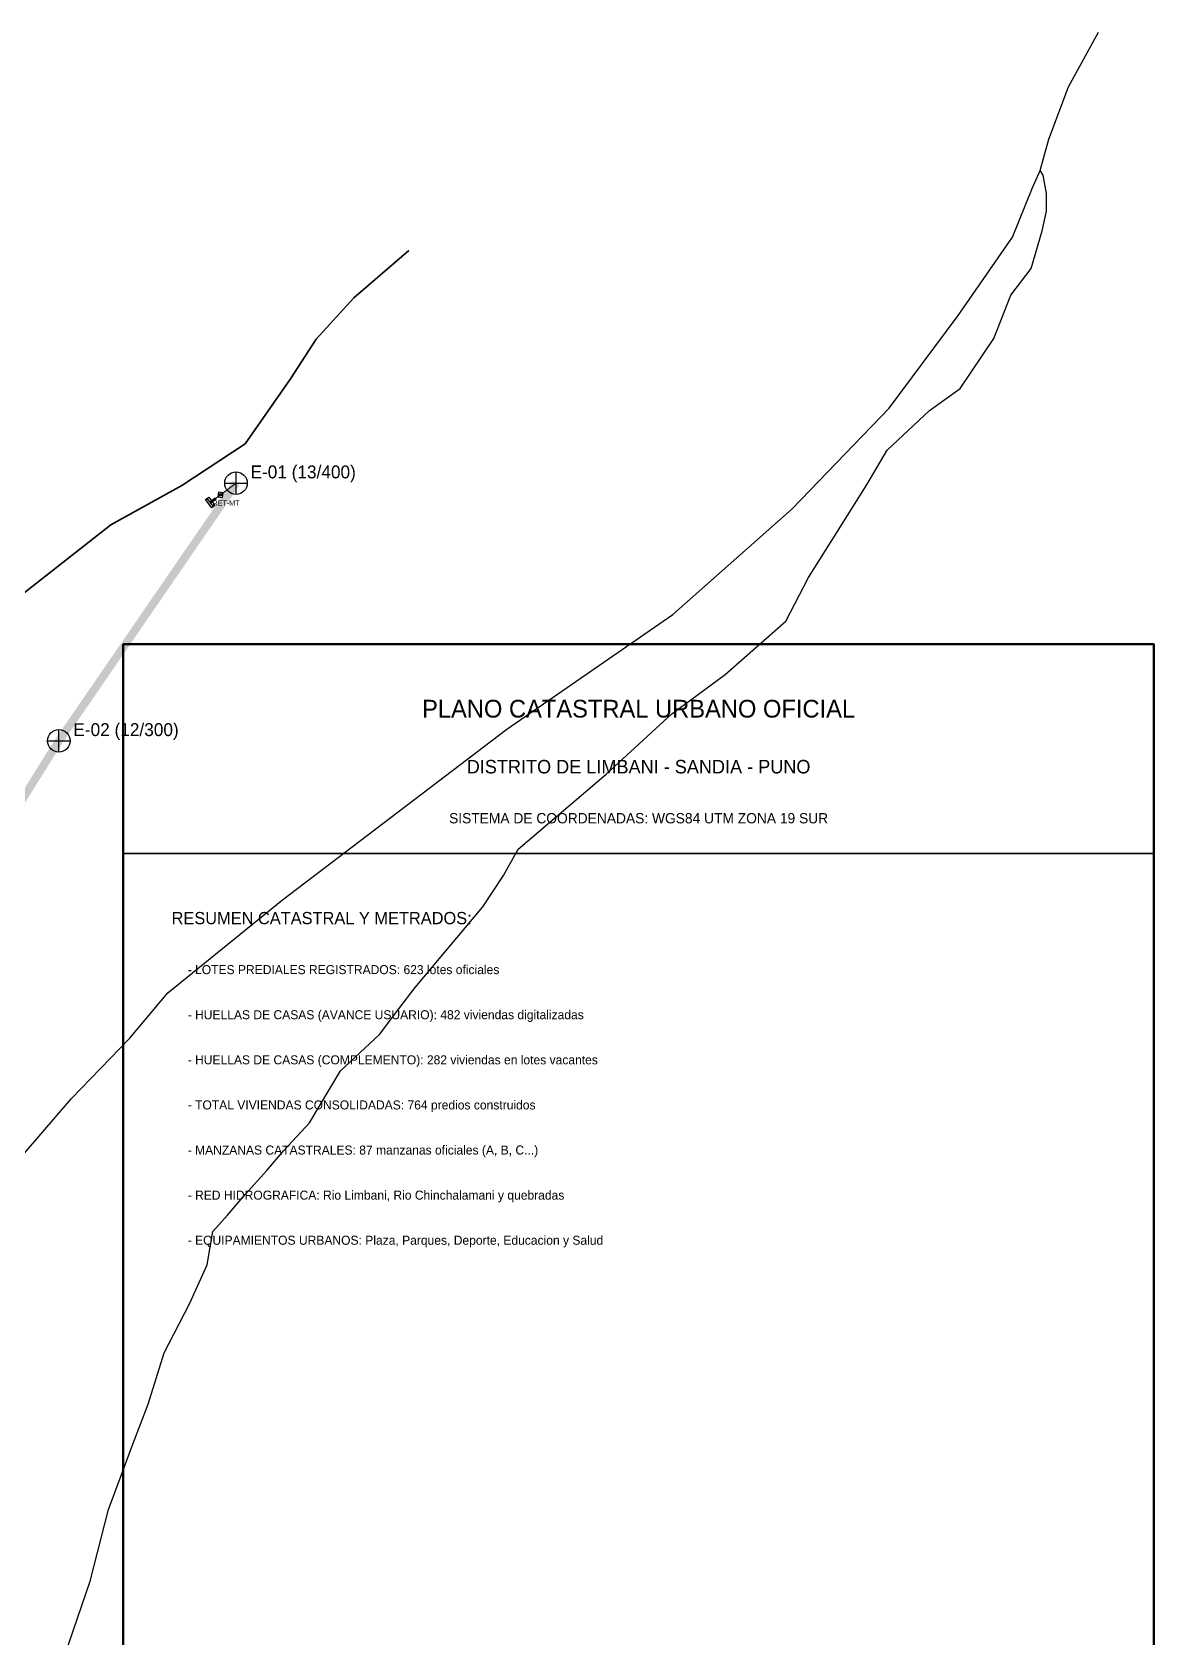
# Model space of a CAD drawing. Header units: metres. Extents: x 425183 to 427629, y 8434421 to 8436790.
# Drawn here: x 425651.7 to 426000, y 8436291.6 to 8436790 of the extents above; entities that cross this region are included whole.
import ezdxf
from ezdxf.enums import TextEntityAlignment as Align

# ---------------------------------------------------------------- set-up
doc = ezdxf.new("R2010")
doc.units = ezdxf.units.M
for name, color, linetype in [('01_RED_MT_10KV_CONDUCTOR', 1, 'Continuous'), ('02_POSTES_MT_10KV', 1, 'Continuous'), ('04_RETENIDAS_MT_BT', 6, 'Continuous')]:
    doc.layers.add(name, color=color, linetype=linetype)
for name, color, linetype, lineweight in [('01_RIOS_Y_CUENCAS', 140, 'Continuous', 35), ('02_CALLES_Y_VIAS', 7, 'Continuous', 25), ('09_MEMBRETE_DATOS', 7, 'Continuous', 35)]:
    doc.layers.add(name, color=color, linetype=linetype, lineweight=lineweight)

msp = doc.modelspace()

# ---------------------------------------------------------------- linework, layer by layer
at = {"layer": '01_RED_MT_10KV_CONDUCTOR', "color": 1, "const_width": 2.5}
for points in [[(425715, 8436650), (425660, 8436570)], [(425660, 8436570), (425610, 8436490)]]:
    msp.add_lwpolyline(points, dxfattribs=at)
at = {"layer": '01_RIOS_Y_CUENCAS'}
msp.add_lwpolyline([(425644.85, 8436612.52), (425676.12, 8436637.05), (425698.2, 8436649.31), (425717.82, 8436662.19), (425731.92, 8436682.43), (425739.89, 8436694.69), (425751.54, 8436707.57), (425768.71, 8436722.28)], dxfattribs=at)
at = {"layer": '02_CALLES_Y_VIAS'}
for points in [[(425729.48, 8436520.68), (425799.12, 8436573.64), (425850.63, 8436609.21), (425887.72, 8436642.01), (425917.77, 8436673.29), (425939.23, 8436702.1), (425956.09, 8436726.33), (425962.22, 8436741.5), (425964.68, 8436747.02), (425967.36, 8436756.83), (425973.49, 8436773), (425982.77, 8436790.02)], [(425661.77, 8436285.91), (425669.74, 8436309.21), (425675.41, 8436331.44), (425682.92, 8436351.68), (425687.68, 8436364.09), (425692.73, 8436380.03), (425700.55, 8436395.21), (425706.07, 8436407.32), (425707.76, 8436417.75), (425712.36, 8436422.8), (425717.87, 8436429.24), (425724.62, 8436436.6), (425729.83, 8436442.89), (425737.8, 8436451.47), (425747.46, 8436467.57), (425759.57, 8436478.91), (425765.55, 8436486.88), (425770.61, 8436493.47), (425791.61, 8436518.46), (425798.05, 8436528.27), (425802.65, 8436536.39), (425829.93, 8436559.69), (425850.32, 8436578.4), (425866.88, 8436590.66), (425885.73, 8436607.22), (425892.78, 8436620.71), (425901.52, 8436634.66), (425911.02, 8436649.68), (425917.16, 8436660.26), (425930.34, 8436672.52), (425939.84, 8436679.42), (425950.27, 8436694.9), (425955.63, 8436708.39), (425961.92, 8436716.67), (425965.29, 8436728.32), (425966.67, 8436734.45), (425966.67, 8436739.97), (425965.6, 8436745.64), (425964.68, 8436747.02)], [(425541.91, 8436262.44), (425552.27, 8436298.67), (425566.19, 8436328.6), (425582.55, 8436356.68), (425603.02, 8436382.92), (425613.44, 8436398.73), (425631.32, 8436418.65), (425644.9, 8436436.89), (425663.89, 8436459.03), (425681.96, 8436477.65), (425693.88, 8436491.8), (425729.48, 8436520.68)]]:
    msp.add_lwpolyline(points, dxfattribs=at)
at = {"layer": '02_POSTES_MT_10KV', "color": 1}
for p, q in [((425711.5, 8436650), (425718.5, 8436650)), ((425715, 8436646.5), (425715, 8436653.5)), ((425656.5, 8436570), (425663.5, 8436570)), ((425660, 8436566.5), (425660, 8436573.5))]:
    msp.add_line(p, q, dxfattribs=at)
for centre in [(425715, 8436650), (425660, 8436570)]:
    msp.add_circle(centre, 3.5, dxfattribs=at)
at = {"layer": '04_RETENIDAS_MT_BT', "color": 7}
msp.add_line((425707.96, 8436642.72), (425706.04, 8436645.28), dxfattribs=at)
at = {"layer": '04_RETENIDAS_MT_BT', "color": 6, "const_width": 0.35}
msp.add_lwpolyline([(425715, 8436650), (425707, 8436644)], dxfattribs=at)
at = {"layer": '04_RETENIDAS_MT_BT', "color": 6}
msp.add_lwpolyline([(425707.48, 8436642.36), (425705.56, 8436644.92), (425706.52, 8436645.64), (425708.44, 8436643.08), (425707.48, 8436642.36)], dxfattribs=at)
at = {"layer": '04_RETENIDAS_MT_BT', "color": 2, "const_width": 0.85}
msp.add_lwpolyline([(425708.76, 8436645.32), (425707, 8436644)], dxfattribs=at)
at = {"layer": '04_RETENIDAS_MT_BT', "color": 2}
msp.add_lwpolyline([(425709.4, 8436645.8), (425710.8, 8436645.6), (425711, 8436647), (425709.6, 8436647.2), (425709.4, 8436645.8)], dxfattribs=at)
msp.add_circle((425710.2, 8436646.4), 0.35, dxfattribs=at)
at = {"layer": '09_MEMBRETE_DATOS', "lineweight": 35}
msp.add_line((425680, 8436535), (426000, 8436535), dxfattribs=at)
at = {"layer": '09_MEMBRETE_DATOS', "lineweight": 50}
msp.add_lwpolyline([(425680, 8436600), (426000, 8436600), (426000, 8436180), (425680, 8436180)], close=True, dxfattribs=at)

# ---------------------------------------------------------------- texts
at = {"layer": '02_POSTES_MT_10KV', "color": 1}
for s, p in [('E-01 (13/400)', (425719.5, 8436651.5)), ('E-02 (12/300)', (425664.5, 8436571.5))]:
    msp.add_text(s, height=4, dxfattribs=at).set_placement(p)
at = {"layer": '04_RETENIDAS_MT_BT', "color": 6}
msp.add_text('RET-MT', height=1.6, dxfattribs=at).set_placement((425707.72, 8436643.04))
at = {"layer": '09_MEMBRETE_DATOS'}
for s, height, p in [('PLANO CATASTRAL URBANO OFICIAL', 5.5, (425840, 8436580)), ('DISTRITO DE LIMBANI - SANDIA - PUNO', 4.2, (425840, 8436562)), ('SISTEMA DE COORDENADAS: WGS84 UTM ZONA 19 SUR', 3.2, (425840, 8436546))]:
    msp.add_text(s, height=height, dxfattribs=at).set_placement(p, align=Align.MIDDLE_CENTER)
for s, height, p in [('RESUMEN CATASTRAL Y METRADOS:', 3.8, (425695, 8436515)), ('- LOTES PREDIALES REGISTRADOS: 623 lotes oficiales', 2.8, (425700, 8436499)), ('- HUELLAS DE CASAS (AVANCE USUARIO): 482 viviendas digitalizadas', 2.8, (425700, 8436485)), ('- HUELLAS DE CASAS (COMPLEMENTO): 282 viviendas en lotes vacantes', 2.8, (425700, 8436471)), ('- TOTAL VIVIENDAS CONSOLIDADAS: 764 predios construidos', 2.8, (425700, 8436457)), ('- MANZANAS CATASTRALES: 87 manzanas oficiales (A, B, C...)', 2.8, (425700, 8436443)), ('- RED HIDROGRAFICA: Rio Limbani, Rio Chinchalamani y quebradas', 2.8, (425700, 8436429)), ('- EQUIPAMIENTOS URBANOS: Plaza, Parques, Deporte, Educacion y Salud', 2.8, (425700, 8436415))]:
    msp.add_text(s, height=height, dxfattribs=at).set_placement(p, align=Align.MIDDLE_LEFT)

doc.saveas('drawing.dxf')
